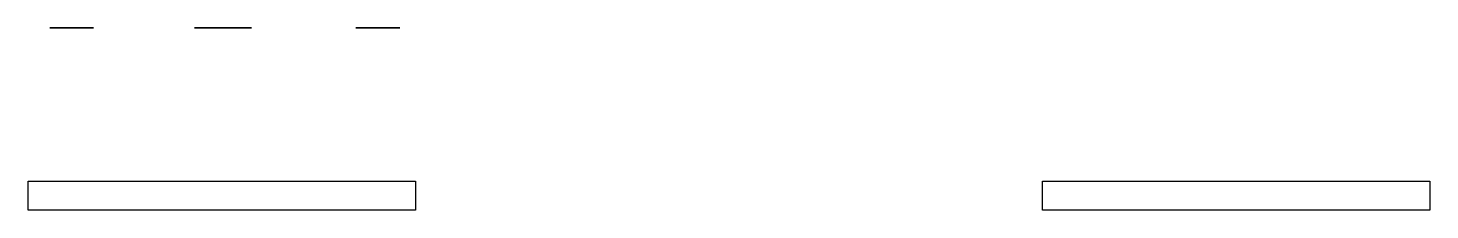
# Model space of a CAD drawing. Header units: millimetres. Extents: x 94 to 636, y -71 to 0.
import ezdxf

# ---------------------------------------------------------------- set-up
doc = ezdxf.new("R2010")
doc.units = ezdxf.units.MM
doc.layers.get('0').update_dxf_attribs({"true_color": 0xc41c27})

msp = doc.modelspace()

# ---------------------------------------------------------------- linework, layer by layer
at = {"extrusion": (0, -1, 6.12323e-17)}
for points in [[(101.97, 148.46), (101.97, 173.55), (118.93, 173.55), (118.93, 148.46)], [(157.95, 99.91), (157.95, 132.53), (180, 132.53), (180, 99.91)], [(160.49, 148.46), (160.49, 173.55), (177.46, 173.55), (177.46, 148.46)], [(237.37, 148.46), (237.37, 173.55), (220.4, 173.55), (220.4, 148.46)]]:
    msp.add_lwpolyline(points, close=True, dxfattribs=at)
at = {"elevation": 99.91}
for points in [[(93.58, -59.37), (243.43, -59.37), (243.43, -70.52), (93.58, -70.52)], [(485.9, -59.37), (635.75, -59.37), (635.75, -70.52), (485.9, -70.52)]]:
    msp.add_lwpolyline(points, close=True, dxfattribs=at)

doc.saveas('drawing.dxf')
